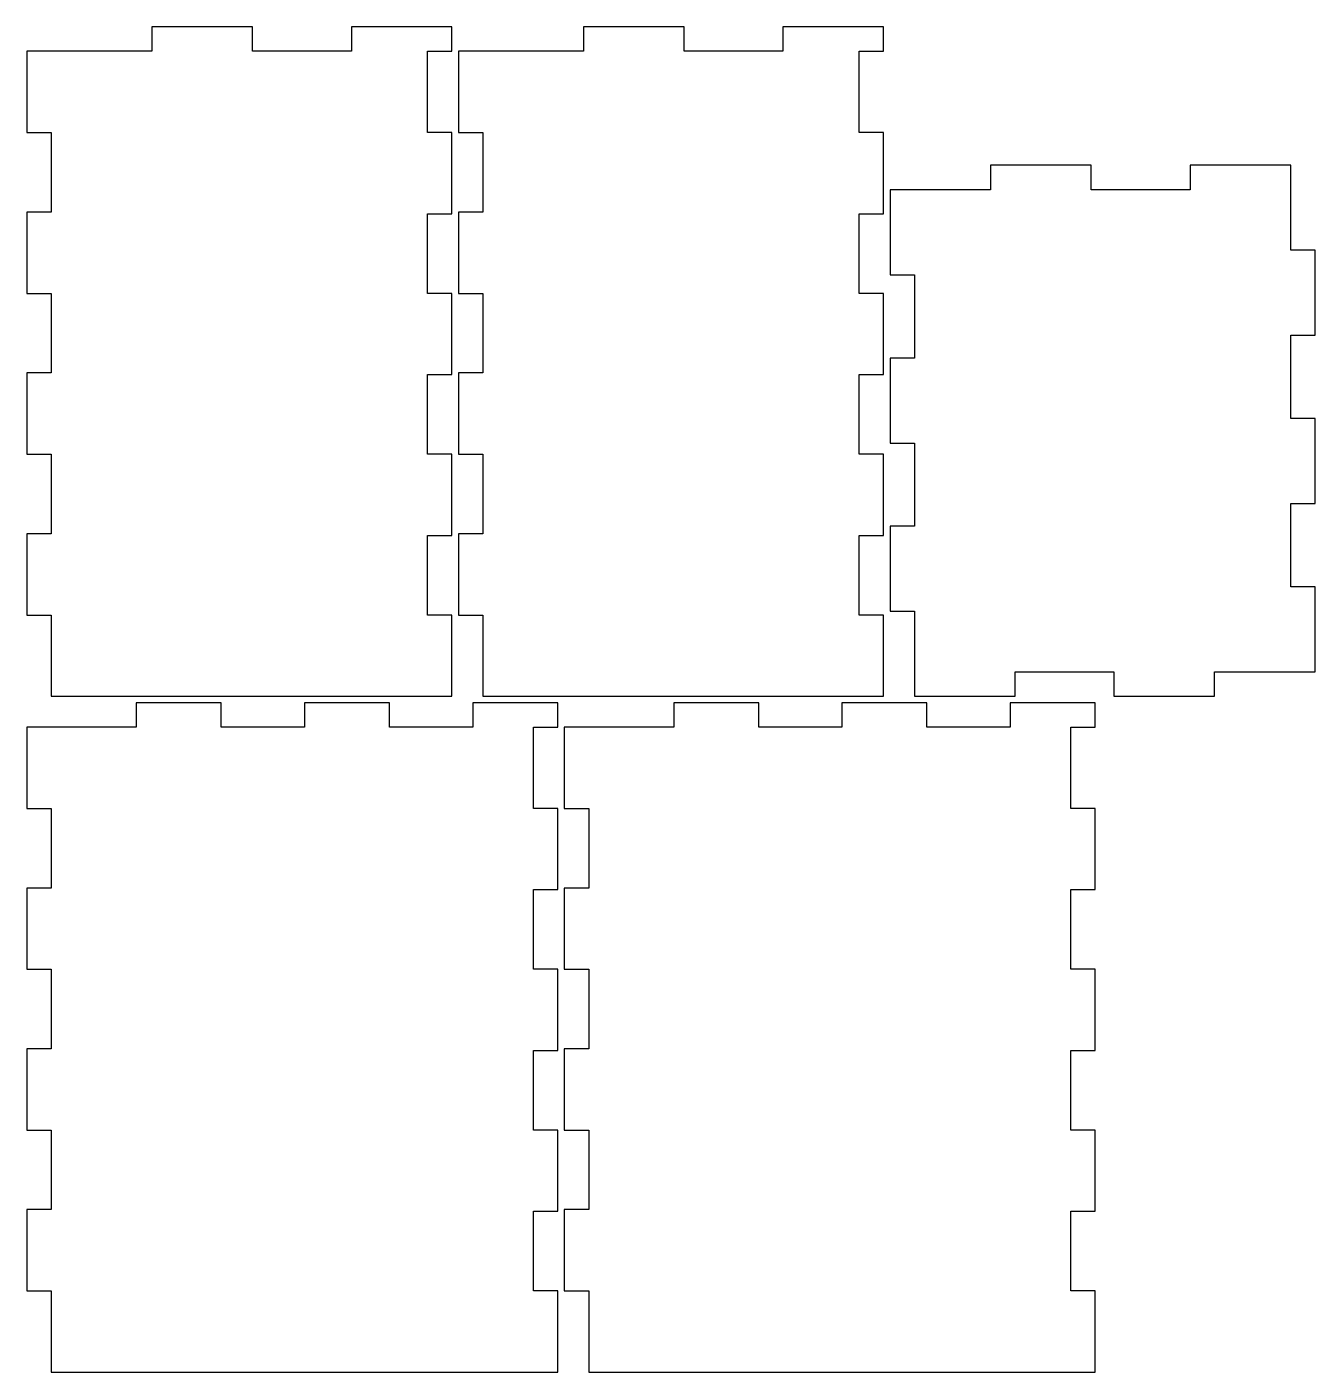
# Model space of a CAD drawing. Header units: metres. Extents: x -175 to -17, y 0 to 165.
import ezdxf

# ---------------------------------------------------------------- set-up
doc = ezdxf.new("R2010")
doc.units = ezdxf.units.M

msp = doc.modelspace()

# ---------------------------------------------------------------- linework, layer by layer
for p, q in [((-147.4, 165.1), (-159.75, 165.1)), ((-159.75, 165.1), (-159.75, 162.1)), ((-147.4, 162.1), (-147.4, 165.1)), ((-122.9, 165.1), (-135.25, 165.1)), ((-135.25, 165.1), (-135.25, 162.1)), ((-122.9, 162.1), (-122.9, 165.1)), ((-94.4, 165.1), (-106.75, 165.1)), ((-106.75, 165.1), (-106.75, 162.1)), ((-94.4, 162.1), (-94.4, 165.1)), ((-69.9, 165.1), (-82.25, 165.1)), ((-82.25, 165.1), (-82.25, 162.1)), ((-69.9, 162.1), (-69.9, 165.1)), ((-159.75, 162.1), (-175.1, 162.1)), ((-175.1, 162.1), (-175.1, 152.125)), ((-135.25, 162.1), (-147.4, 162.1)), ((-125.9, 152.125), (-125.9, 162.1)), ((-125.9, 162.1), (-122.9, 162.1)), ((-106.75, 162.1), (-122.1, 162.1)), ((-122.1, 162.1), (-122.1, 152.125)), ((-82.25, 162.1), (-94.4, 162.1)), ((-72.9, 152.125), (-72.9, 162.1)), ((-72.9, 162.1), (-69.9, 162.1)), ((-175.1, 152.125), (-172.1, 152.125)), ((-172.1, 152.125), (-172.1, 142.35)), ((-122.9, 152.125), (-125.9, 152.125)), ((-122.9, 142.15), (-122.9, 152.125)), ((-122.1, 152.125), (-119.1, 152.125)), ((-119.1, 152.125), (-119.1, 142.35)), ((-69.9, 152.125), (-72.9, 152.125)), ((-69.9, 142.15), (-69.9, 152.125)), ((-44.4, 148.1), (-56.75, 148.1)), ((-56.75, 148.1), (-56.75, 145.1)), ((-44.4, 145.1), (-44.4, 148.1)), ((-19.9, 148.1), (-32.25, 148.1)), ((-32.25, 148.1), (-32.25, 145.1)), ((-19.9, 137.667), (-19.9, 148.1)), ((-56.75, 145.1), (-69.1, 145.1)), ((-69.1, 145.1), (-69.1, 134.667)), ((-32.25, 145.1), (-44.4, 145.1)), ((-172.1, 142.35), (-175.1, 142.35)), ((-175.1, 142.35), (-175.1, 132.375)), ((-125.9, 132.375), (-125.9, 142.15)), ((-125.9, 142.15), (-122.9, 142.15)), ((-119.1, 142.35), (-122.1, 142.35)), ((-122.1, 142.35), (-122.1, 132.375)), ((-72.9, 132.375), (-72.9, 142.15)), ((-72.9, 142.15), (-69.9, 142.15)), ((-16.9, 137.667), (-19.9, 137.667)), ((-16.9, 127.233), (-16.9, 137.667)), ((-69.1, 134.667), (-66.1, 134.667)), ((-66.1, 134.667), (-66.1, 124.433)), ((-175.1, 132.375), (-172.1, 132.375)), ((-172.1, 132.375), (-172.1, 122.6)), ((-122.9, 132.375), (-125.9, 132.375)), ((-122.9, 122.4), (-122.9, 132.375)), ((-122.1, 132.375), (-119.1, 132.375)), ((-119.1, 132.375), (-119.1, 122.6)), ((-69.9, 132.375), (-72.9, 132.375)), ((-69.9, 122.4), (-69.9, 132.375)), ((-19.9, 117), (-19.9, 127.233)), ((-19.9, 127.233), (-16.9, 127.233)), ((-66.1, 124.433), (-69.1, 124.433)), ((-69.1, 124.433), (-69.1, 114)), ((-172.1, 122.6), (-175.1, 122.6)), ((-175.1, 122.6), (-175.1, 112.625)), ((-125.9, 112.625), (-125.9, 122.4)), ((-125.9, 122.4), (-122.9, 122.4)), ((-119.1, 122.6), (-122.1, 122.6)), ((-122.1, 122.6), (-122.1, 112.625)), ((-72.9, 112.625), (-72.9, 122.4)), ((-72.9, 122.4), (-69.9, 122.4)), ((-16.9, 117), (-19.9, 117)), ((-16.9, 106.567), (-16.9, 117)), ((-69.1, 114), (-66.1, 114)), ((-66.1, 114), (-66.1, 103.767)), ((-175.1, 112.625), (-172.1, 112.625)), ((-172.1, 112.625), (-172.1, 102.85)), ((-122.9, 112.625), (-125.9, 112.625)), ((-122.9, 102.65), (-122.9, 112.625)), ((-122.1, 112.625), (-119.1, 112.625)), ((-119.1, 112.625), (-119.1, 102.85)), ((-69.9, 112.625), (-72.9, 112.625)), ((-69.9, 102.65), (-69.9, 112.625)), ((-19.9, 96.3333), (-19.9, 106.567)), ((-19.9, 106.567), (-16.9, 106.567)), ((-172.1, 102.85), (-175.1, 102.85)), ((-175.1, 102.85), (-175.1, 92.875)), ((-125.9, 92.875), (-125.9, 102.65)), ((-125.9, 102.65), (-122.9, 102.65)), ((-119.1, 102.85), (-122.1, 102.85)), ((-122.1, 102.85), (-122.1, 92.875)), ((-72.9, 92.875), (-72.9, 102.65)), ((-72.9, 102.65), (-69.9, 102.65)), ((-66.1, 103.767), (-69.1, 103.767)), ((-69.1, 103.767), (-69.1, 93.3333)), ((-16.9, 96.3333), (-19.9, 96.3333)), ((-16.9, 85.9), (-16.9, 96.3333)), ((-175.1, 92.875), (-172.1, 92.875)), ((-172.1, 92.875), (-172.1, 82.9)), ((-122.9, 92.875), (-125.9, 92.875)), ((-122.9, 82.9), (-122.9, 92.875)), ((-122.1, 92.875), (-119.1, 92.875)), ((-119.1, 92.875), (-119.1, 82.9)), ((-69.9, 92.875), (-72.9, 92.875)), ((-69.9, 82.9), (-69.9, 92.875)), ((-69.1, 93.3333), (-66.1, 93.3333)), ((-66.1, 93.3333), (-66.1, 82.9)), ((-53.75, 85.9), (-41.6, 85.9)), ((-53.75, 82.9), (-53.75, 85.9)), ((-41.6, 85.9), (-41.6, 82.9)), ((-29.25, 82.9), (-29.25, 85.9)), ((-29.25, 85.9), (-16.9, 85.9)), ((-172.1, 82.9), (-122.9, 82.9)), ((-119.1, 82.9), (-69.9, 82.9)), ((-66.1, 82.9), (-53.75, 82.9)), ((-41.6, 82.9), (-29.25, 82.9)), ((-151.233, 82.1), (-161.667, 82.1)), ((-161.667, 82.1), (-161.667, 79.1)), ((-151.233, 79.1), (-151.233, 82.1)), ((-130.567, 82.1), (-141, 82.1)), ((-141, 82.1), (-141, 79.1)), ((-130.567, 79.1), (-130.567, 82.1)), ((-109.9, 82.1), (-120.333, 82.1)), ((-120.333, 82.1), (-120.333, 79.1)), ((-109.9, 79.1), (-109.9, 82.1)), ((-85.2333, 82.1), (-95.6667, 82.1)), ((-95.6667, 82.1), (-95.6667, 79.1)), ((-85.2333, 79.1), (-85.2333, 82.1)), ((-64.5667, 82.1), (-75, 82.1)), ((-75, 82.1), (-75, 79.1)), ((-64.5667, 79.1), (-64.5667, 82.1)), ((-43.9, 82.1), (-54.3333, 82.1)), ((-54.3333, 82.1), (-54.3333, 79.1)), ((-43.9, 79.1), (-43.9, 82.1)), ((-161.667, 79.1), (-175.1, 79.1)), ((-175.1, 79.1), (-175.1, 69.125)), ((-141, 79.1), (-151.233, 79.1)), ((-120.333, 79.1), (-130.567, 79.1)), ((-112.9, 69.125), (-112.9, 79.1)), ((-112.9, 79.1), (-109.9, 79.1)), ((-95.6667, 79.1), (-109.1, 79.1)), ((-109.1, 79.1), (-109.1, 69.125)), ((-75, 79.1), (-85.2333, 79.1)), ((-54.3333, 79.1), (-64.5667, 79.1)), ((-46.9, 69.125), (-46.9, 79.1)), ((-46.9, 79.1), (-43.9, 79.1)), ((-175.1, 69.125), (-172.1, 69.125)), ((-172.1, 69.125), (-172.1, 59.35)), ((-109.9, 69.125), (-112.9, 69.125)), ((-109.9, 59.15), (-109.9, 69.125)), ((-109.1, 69.125), (-106.1, 69.125)), ((-106.1, 69.125), (-106.1, 59.35)), ((-43.9, 69.125), (-46.9, 69.125)), ((-43.9, 59.15), (-43.9, 69.125)), ((-172.1, 59.35), (-175.1, 59.35)), ((-175.1, 59.35), (-175.1, 49.375)), ((-112.9, 49.375), (-112.9, 59.15)), ((-112.9, 59.15), (-109.9, 59.15)), ((-106.1, 59.35), (-109.1, 59.35)), ((-109.1, 59.35), (-109.1, 49.375)), ((-46.9, 49.375), (-46.9, 59.15)), ((-46.9, 59.15), (-43.9, 59.15)), ((-175.1, 49.375), (-172.1, 49.375)), ((-172.1, 49.375), (-172.1, 39.6)), ((-109.9, 49.375), (-112.9, 49.375)), ((-109.9, 39.4), (-109.9, 49.375)), ((-109.1, 49.375), (-106.1, 49.375)), ((-106.1, 49.375), (-106.1, 39.6)), ((-43.9, 49.375), (-46.9, 49.375)), ((-43.9, 39.4), (-43.9, 49.375)), ((-172.1, 39.6), (-175.1, 39.6)), ((-175.1, 39.6), (-175.1, 29.625)), ((-112.9, 29.625), (-112.9, 39.4)), ((-112.9, 39.4), (-109.9, 39.4)), ((-106.1, 39.6), (-109.1, 39.6)), ((-109.1, 39.6), (-109.1, 29.625)), ((-46.9, 29.625), (-46.9, 39.4)), ((-46.9, 39.4), (-43.9, 39.4)), ((-175.1, 29.625), (-172.1, 29.625)), ((-172.1, 29.625), (-172.1, 19.85)), ((-109.9, 29.625), (-112.9, 29.625)), ((-109.9, 19.65), (-109.9, 29.625)), ((-109.1, 29.625), (-106.1, 29.625)), ((-106.1, 29.625), (-106.1, 19.85)), ((-43.9, 29.625), (-46.9, 29.625)), ((-43.9, 19.65), (-43.9, 29.625)), ((-172.1, 19.85), (-175.1, 19.85)), ((-175.1, 19.85), (-175.1, 9.875)), ((-106.1, 19.85), (-109.1, 19.85)), ((-109.1, 19.85), (-109.1, 9.875)), ((-112.9, 9.875), (-112.9, 19.65)), ((-112.9, 19.65), (-109.9, 19.65)), ((-46.9, 9.875), (-46.9, 19.65)), ((-46.9, 19.65), (-43.9, 19.65)), ((-175.1, 9.875), (-172.1, 9.875)), ((-172.1, 9.875), (-172.1, -0.1)), ((-109.9, 9.875), (-112.9, 9.875)), ((-109.9, -0.1), (-109.9, 9.875)), ((-109.1, 9.875), (-106.1, 9.875)), ((-106.1, 9.875), (-106.1, -0.1)), ((-43.9, 9.875), (-46.9, 9.875)), ((-43.9, -0.1), (-43.9, 9.875)), ((-172.1, -0.1), (-109.9, -0.1)), ((-106.1, -0.1), (-43.9, -0.1))]:
    msp.add_line(p, q)

doc.saveas('drawing.dxf')
